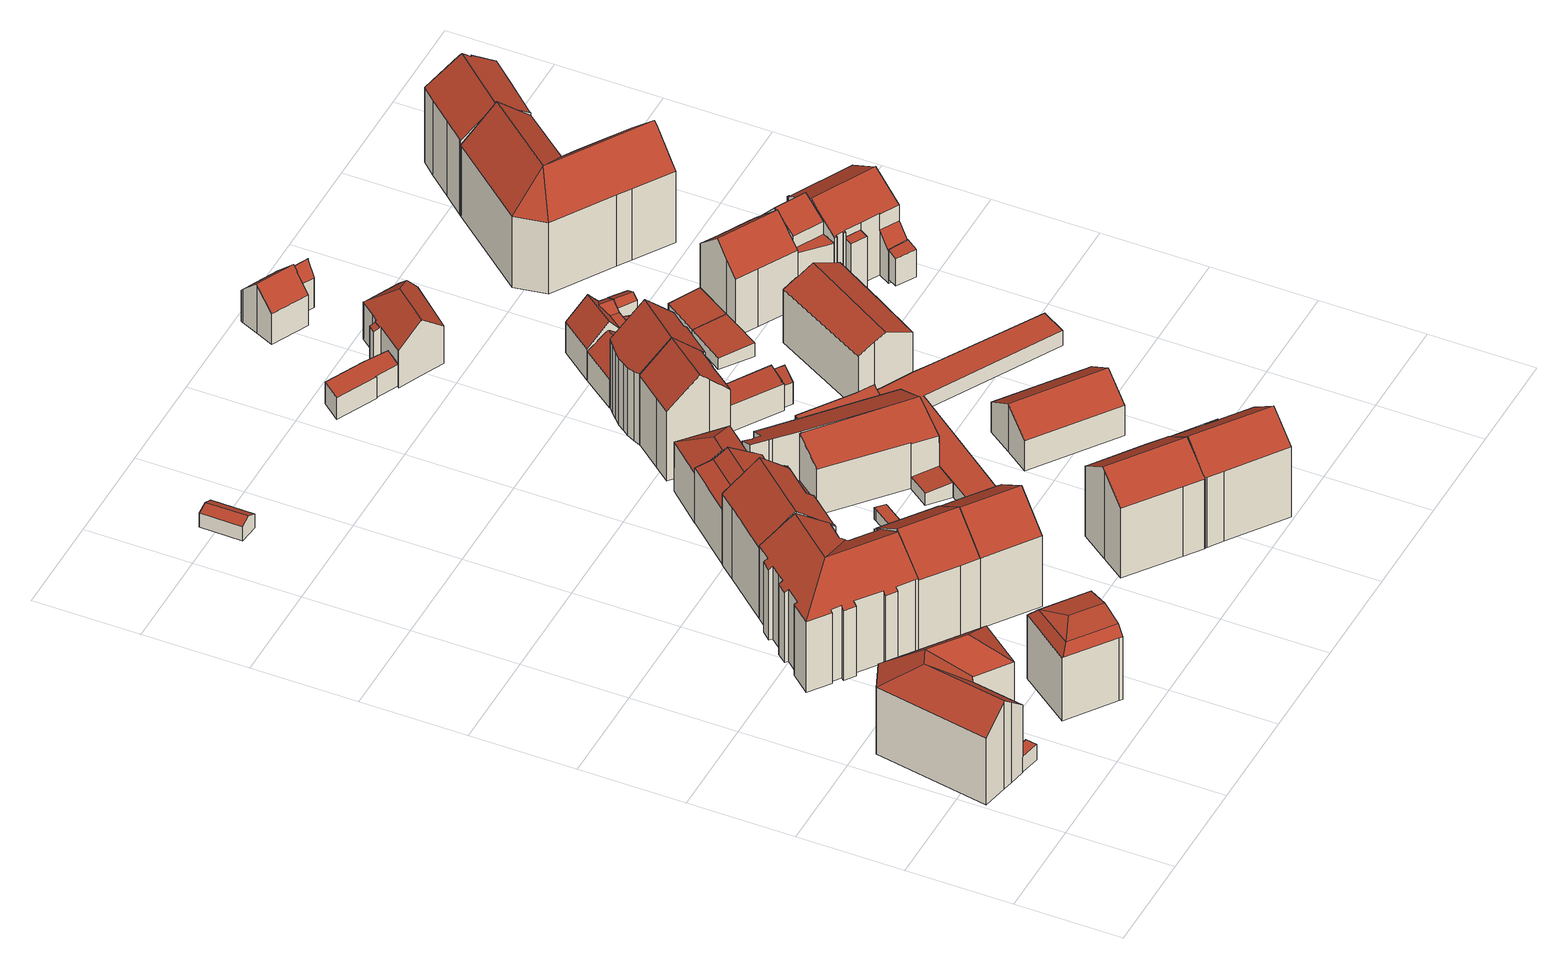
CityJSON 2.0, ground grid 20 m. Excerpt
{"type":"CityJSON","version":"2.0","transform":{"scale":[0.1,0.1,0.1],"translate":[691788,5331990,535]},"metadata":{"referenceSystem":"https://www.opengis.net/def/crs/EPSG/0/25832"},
"CityObjects":{
"building1":{"type":"Building","attributes":{"Gemeindeschluessel":"09162000","HoeheDach":"539.243","HoeheGrund":"535.900","Methode":"3100","NiedrigsteTraufeDesGebaeudes":"539.243","Geometrietyp2DReferenz":"3000","function":"31001_2000","roofType":"1000","measuredHeight":3.34},"geometry":[{"type":"MultiSurface","lod":"2","boundaries":[[[0,1,2,3]],[[1,4,5,2]],[[6,4,1,0]],[[6,0,3,7]],[[3,2,5,7]],[[4,6,7,5]]],"semantics":{"surfaces":[{"type":"WallSurface"},{"type":"RoofSurface"},{"type":"GroundSurface"}],"values":[0,0,1,0,2,0]}}]},
"building2":{"type":"Building","attributes":{"Gemeindeschluessel":"09162000","HoeheDach":"554.852","HoeheGrund":"535.760","Methode":"2000","NiedrigsteTraufeDesGebaeudes":"550.292","Geometrietyp2DReferenz":"3000","function":"31001_9998","roofType":"3200","measuredHeight":19.09,"storeysAboveGround":5},"geometry":[{"type":"MultiSurface","lod":"2","boundaries":[[[8,9,10,11,12]],[[13,14,15,16]],[[17,18,19]],[[20,14,13,21,17]],[[21,13,16,22,23,9,8,24,25,26,27]],[[28,29,15,14,20]],[[17,19,28,20]],[[30,31,32,33,29,28]],[[25,24,34,33,32]],[[8,12,34,24]],[[22,35,36,23]],[[29,11,10,36,35,15]],[[23,36,10,9]],[[25,32,31,26]],[[33,34,12,11,29]],[[21,27,18,17]],[[27,26,31,30,18]],[[30,28,19,18]],[[16,15,35,22]]],"semantics":{"surfaces":[{"type":"WallSurface"},{"type":"RoofSurface"},{"type":"GroundSurface"}],"values":[0,0,1,0,2,1,1,1,0,0,0,1,0,0,1,0,0,1,0]}}]},
"building3":{"type":"Building","attributes":{"Gemeindeschluessel":"09162000","HoeheDach":"552.390","HoeheGrund":"535.860","Methode":"2000","NiedrigsteTraufeDesGebaeudes":"549.626","Geometrietyp2DReferenz":"3000","function":"31001_1000","roofType":"3400","measuredHeight":16.53,"storeysAboveGround":4},"geometry":[{"type":"MultiSurface","lod":"2","boundaries":[[[37,38,39,40]],[[41,40,39,42,43]],[[44,45,46,47]],[[48,49,50,51]],[[52,37,40,41,44,47]],[[39,38,48,51,42]],[[37,52,49,48,38]],[[53,54,46,45]],[[52,47,46,54,49]],[[44,41,43,45]],[[50,53,51]],[[42,51,53,45,43]],[[49,54,53,50]]],"semantics":{"surfaces":[{"type":"WallSurface"},{"type":"RoofSurface"},{"type":"GroundSurface"}],"values":[0,0,0,1,2,1,0,1,0,0,1,1,1]}}]},
"building4":{"type":"Building","attributes":{"Gemeindeschluessel":"09162000","HoeheDach":"556.190","HoeheGrund":"535.740","Methode":"2000","NiedrigsteTraufeDesGebaeudes":"550.923","Geometrietyp2DReferenz":"3000","function":"31001_1000","roofType":"3100","measuredHeight":20.45,"storeysAboveGround":6},"geometry":[{"type":"MultiSurface","lod":"2","boundaries":[[[55,56,57,58]],[[59,60,61,62]],[[63,64,65,66]],[[67,68,69,70]],[[71,72,73,74,75,76,77,78,79,80,81,82,83,61,60]],[[84,75,74,85]],[[86,87,73,88]],[[89,90,66,65]],[[71,91,92,93,94,95,96,72]],[[79,97,98,80]],[[72,96,99,100,69,68,101,102,103]],[[104,83,82,105]],[[105,82,81,106]],[[62,61,83,104]],[[107,108,109,110]],[[111,93,92,112]],[[113,100,99,114]],[[115,116,117,103,102]],[[106,81,80,98]],[[118,119,120,121]],[[122,77,76,123]],[[58,57,124,125]],[[126,114,99,96,95]],[[121,120,90,89]],[[72,103,117,109,108,63,66,90,120,119,127,124,57,56,88,73]],[[112,92,91,128]],[[64,63,108,107]],[[129,94,93,111]],[[123,76,75,84]],[[110,109,117,116]],[[100,113,70,69]],[[86,88,56,55]],[[59,128,91,71,60]],[[130,127,119,118]],[[94,129,126,95]],[[125,124,127,130]],[[97,79,78,131]],[[115,102,101,132]],[[132,101,68,67]],[[85,74,73,87]],[[59,62,104,105,106,98,97,131,122,123,84,85,87,86,55,58,125,130,118,121,89,65,64,107,110,116,115,132,67,70,113,114,126,129,111,112,128]],[[131,78,77,122]]],"semantics":{"surfaces":[{"type":"WallSurface"},{"type":"RoofSurface"},{"type":"GroundSurface"}],"values":[0,0,0,0,1,0,0,0,1,0,1,0,0,0,0,0,0,0,0,0,0,0,0,0,1,0,0,0,0,0,0,0,0,0,0,0,0,0,0,0,2,0]}}]},
"building5":{"type":"Building","attributes":{"Gemeindeschluessel":"09162000","HoeheDach":"556.620","HoeheGrund":"535.935","Methode":"2000","NiedrigsteTraufeDesGebaeudes":"551.017","Geometrietyp2DReferenz":"3000","function":"31001_9998","roofType":"3100","measuredHeight":20.68,"storeysAboveGround":5},"geometry":[{"type":"MultiSurface","lod":"2","boundaries":[[[133,134,135,136,137,138,139]],[[139,140,141,133]],[[136,142,143,137]],[[137,143,144,145,138]],[[140,145,144,146,141]],[[134,147,148,135]],[[133,141,146,147,134]],[[138,145,140,139]],[[144,143,142,148,147,146]],[[135,148,142,136]]],"semantics":{"surfaces":[{"type":"GroundSurface"},{"type":"WallSurface"},{"type":"RoofSurface"}],"values":[0,1,1,1,2,1,1,1,2,1]}}]},
"building6":{"type":"Building","attributes":{"Gemeindeschluessel":"09162000","HoeheDach":"540.330","HoeheGrund":"536.330","Methode":"2000","NiedrigsteTraufeDesGebaeudes":"539.353","Geometrietyp2DReferenz":"3000","function":"31001_2000","roofType":"3100","measuredHeight":4},"geometry":[{"type":"MultiSurface","lod":"2","boundaries":[[[149,150,151,152,153]],[[153,152,154,155]],[[155,154,156,157,158]],[[158,157,150,149]],[[150,157,156,151]],[[155,158,149,153]],[[151,156,154,152]]],"semantics":{"surfaces":[{"type":"WallSurface"},{"type":"RoofSurface"},{"type":"GroundSurface"}],"values":[0,0,0,0,1,2,1]}}]},
"building7":{"type":"Building","attributes":{"Gemeindeschluessel":"09162000","HoeheDach":"556.562","HoeheGrund":"535.650","Methode":"1000","NiedrigsteTraufeDesGebaeudes":"550.939","Geometrietyp2DReferenz":"3000","function":"31001_9998","roofType":"3100","measuredHeight":20.91,"storeysAboveGround":5},"geometry":[{"type":"MultiSurface","lod":"2","boundaries":[[[159,160,161,162,163]],[[164,165,166,167]],[[168,169,170,171]],[[172,173,174,175]],[[176,160,159,177,178,164,167,179,172,175,168,171,180]],[[161,160,176,181]],[[181,182,170,169,174,173,183,162,161]],[[171,170,182,180]],[[184,178,177,185]],[[184,185,163,162,183,186,166,165]],[[167,166,186,179]],[[185,177,159,163]],[[178,184,165,164]],[[181,176,180,182]],[[175,174,169,168]],[[172,179,186,183,173]]],"semantics":{"surfaces":[{"type":"WallSurface"},{"type":"GroundSurface"},{"type":"RoofSurface"}],"values":[0,0,0,0,1,0,2,0,0,2,0,0,0,0,0,0]}}]},
"building8":{"type":"Building","attributes":{"Gemeindeschluessel":"09162000","HoeheDach":"556.480","HoeheGrund":"535.840","Methode":"2000","NiedrigsteTraufeDesGebaeudes":"547.280","Geometrietyp2DReferenz":"3000","function":"31001_1000","roofType":"3100","measuredHeight":20.64,"storeysAboveGround":5},"geometry":[{"type":"MultiSurface","lod":"2","boundaries":[[[187,188,189,190,191,192,193,194,195,196,197]],[[192,198,199,193]],[[189,200,201,190]],[[202,203,204,205]],[[187,197,145,206,207]],[[188,202,200,189]],[[194,193,199,208,209,196,195]],[[187,207,203,202,188]],[[199,198,210,204,203,207,206,208]],[[208,206,145,209]],[[196,209,145,197]],[[191,210,198,192]],[[205,201,200,202]],[[191,190,201,205,204,210]]],"semantics":{"surfaces":[{"type":"GroundSurface"},{"type":"WallSurface"},{"type":"RoofSurface"}],"values":[0,1,1,1,1,1,1,1,2,2,1,1,2,1]}}]},
"building9":{"type":"Building","attributes":{"Gemeindeschluessel":"09162000","HoeheDach":"550.040","HoeheGrund":"535.670","Methode":"2000","NiedrigsteTraufeDesGebaeudes":"539.615","Geometrietyp2DReferenz":"3000","function":"31001_1000","roofType":"3100","measuredHeight":14.37,"storeysAboveGround":3},"geometry":[{"type":"MultiSurface","lod":"2","boundaries":[[[211,212,213,214,215,216]],[[217,218,216,215,219]],[[211,216,218,220]],[[215,214,221,219]],[[212,222,223,224,213]],[[225,226,227,228]],[[229,230,231,232,233,234,222,212,211,220,235]],[[224,236,237,238,239,225,228,221,214,213]],[[229,235,217,227,226,240]],[[232,231,237,236,241]],[[238,242,239]],[[220,218,217,235]],[[233,243,244,234]],[[222,234,244,245,223]],[[229,240,242,230]],[[225,239,242,240,226]],[[231,230,242,238,237]],[[233,232,241,246,243]],[[224,223,245,246,241,236]],[[227,217,219,221,228]],[[246,245,244,243]]],"semantics":{"surfaces":[{"type":"WallSurface"},{"type":"RoofSurface"},{"type":"GroundSurface"}],"values":[0,1,0,0,0,1,2,1,0,0,0,0,0,0,0,1,0,0,1,0,1]}}]},
"building10":{"type":"Building","attributes":{"Gemeindeschluessel":"09162000","HoeheDach":"538.073","HoeheGrund":"535.620","Methode":"1000","NiedrigsteTraufeDesGebaeudes":"538.073","Geometrietyp2DReferenz":"3000","function":"31001_2000","roofType":"1000","measuredHeight":2.45},"geometry":[{"type":"MultiSurface","lod":"2","boundaries":[[[247,248,249,250,251,252,253]],[[254,249,248,255]],[[255,256,257,258,259,260,254]],[[247,256,255,248]],[[259,251,250,260]],[[256,247,253,257]],[[257,253,252,258]],[[258,252,251,259]],[[260,250,249,254]]],"semantics":{"surfaces":[{"type":"RoofSurface"},{"type":"WallSurface"},{"type":"GroundSurface"}],"values":[0,1,2,1,1,1,1,1,1]}}]},
"building11":{"type":"Building","attributes":{"Gemeindeschluessel":"09162000","HoeheDach":"555.520","HoeheGrund":"535.840","Methode":"2000","NiedrigsteTraufeDesGebaeudes":"550.897","Geometrietyp2DReferenz":"3000","function":"31001_1000","roofType":"3100","measuredHeight":19.68,"storeysAboveGround":5},"geometry":[{"type":"MultiSurface","lod":"2","boundaries":[[[261,262,263,264,265]],[[263,262,266,267]],[[268,269,270,271,261,265,272]],[[273,268,272,274]],[[275,276,277,278]],[[279,280,276,275]],[[268,273,281,269]],[[282,283,284,271,270]],[[278,277,284,283]],[[276,280,266,262,261,271,284,277]],[[282,270,269,281]],[[274,272,265,264]],[[263,267,279,275,278,283,282,281,273,274,264]],[[267,266,280,279]]],"semantics":{"surfaces":[{"type":"WallSurface"},{"type":"RoofSurface"},{"type":"GroundSurface"}],"values":[0,0,1,0,0,0,0,0,0,1,0,0,2,0]}}]},
"building12":{"type":"Building","attributes":{"Gemeindeschluessel":"09162000","HoeheDach":"549.657","HoeheGrund":"535.620","Methode":"1000","NiedrigsteTraufeDesGebaeudes":"546.353","Geometrietyp2DReferenz":"3000","function":"31001_9998","roofType":"3200","measuredHeight":14.04,"storeysAboveGround":3},"geometry":[{"type":"MultiSurface","lod":"2","boundaries":[[[285,286,287]],[[288,289,290,286,285,291]],[[292,291,285,287,293]],[[294,295,293,287]],[[296,297,288,291,292]],[[298,289,288,297]],[[299,294,287,286,290]],[[296,295,294,299,298,297]],[[296,292,293,295]],[[299,290,289,298]]],"semantics":{"surfaces":[{"type":"RoofSurface"},{"type":"WallSurface"},{"type":"GroundSurface"}],"values":[0,0,0,1,1,1,1,2,1,1]}}]},
"building13":{"type":"Building","attributes":{"Gemeindeschluessel":"09162000","HoeheDach":"549.062","HoeheGrund":"535.550","Methode":"2000","NiedrigsteTraufeDesGebaeudes":"538.114","Geometrietyp2DReferenz":"3000","function":"31001_1000","roofType":"2100","measuredHeight":13.51},"geometry":[{"type":"MultiSurface","lod":"2","boundaries":[[[300,301,302,303,304,305]],[[300,305,306,307]],[[308,309,302,301]],[[310,311,312,313]],[[314,315,316,317]],[[318,319,320,321]],[[322,321,320,317,316,323]],[[318,324,315,314,319]],[[314,317,320,319]],[[311,325,303,302,309,323,316,315,312]],[[322,323,309,308]],[[313,312,315,324]],[[304,303,325,326]],[[300,307,310,313,324,318,321,322,308,301]],[[310,307,306,326,325,311]],[[305,304,326,306]]],"semantics":{"surfaces":[{"type":"WallSurface"},{"type":"RoofSurface"},{"type":"GroundSurface"}],"values":[0,0,0,0,0,0,0,0,1,1,0,0,0,2,0,1]}}]},
"building14":{"type":"Building","attributes":{"Gemeindeschluessel":"09162000","HoeheDach":"549.154","HoeheGrund":"535.660","Methode":"2000","NiedrigsteTraufeDesGebaeudes":"545.556","Geometrietyp2DReferenz":"3000","function":"31001_9998","roofType":"2100","measuredHeight":13.49},"geometry":[{"type":"MultiSurface","lod":"2","boundaries":[[[327,328,329,330]],[[331,332,333,334]],[[332,335,336,333]],[[212,211,337,338]],[[339,330,329,340]],[[331,334,341,342]],[[343,344,336,335]],[[220,345,337,211]],[[337,345,341,334,333,336,344,340,329,328,338]],[[342,341,345,220]],[[339,340,344,343]],[[331,342,220,211,212,327,330,339,343,335,332]],[[212,338,328,327]]],"semantics":{"surfaces":[{"type":"WallSurface"},{"type":"RoofSurface"},{"type":"GroundSurface"}],"values":[0,0,0,0,0,0,0,0,1,0,0,2,0]}}]},
"building15":{"type":"Building","attributes":{"Gemeindeschluessel":"09162000","HoeheDach":"555.690","HoeheGrund":"535.860","Methode":"2000","NiedrigsteTraufeDesGebaeudes":"550.500","Geometrietyp2DReferenz":"3000","function":"31001_1000","roofType":"3100","measuredHeight":19.83,"storeysAboveGround":5},"geometry":[{"type":"MultiSurface","lod":"2","boundaries":[[[346,347,348,349]],[[349,348,350,351]],[[352,262,353,354,355]],[[356,357,358,359]],[[352,355,360,356,359,361,346,349,351,362,363,364,365]],[[351,350,366,362]],[[363,367,368,364]],[[359,358,369,361]],[[364,368,370,365]],[[360,371,357,356]],[[370,368,367,366,353,262]],[[355,354,371,360]],[[365,370,262,352]],[[361,369,347,346]],[[366,350,348,347,369,358,357,371,354,353]],[[362,366,367,363]]],"semantics":{"surfaces":[{"type":"WallSurface"},{"type":"GroundSurface"},{"type":"RoofSurface"}],"values":[0,0,0,0,1,0,0,0,0,0,2,0,0,0,2,0]}}]},
"building16":{"type":"Building","attributes":{"Gemeindeschluessel":"09162000","HoeheDach":"540.439","HoeheGrund":"535.720","Methode":"1000","NiedrigsteTraufeDesGebaeudes":"540.439","Geometrietyp2DReferenz":"3000","function":"31001_2000","roofType":"1000","measuredHeight":4.72,"storeysAboveGround":1},"geometry":[{"type":"MultiSurface","lod":"2","boundaries":[[[372,373,374,375]],[[376,377,378,379]],[[379,378,380,381]],[[382,383,377,376]],[[375,374,383,382]],[[384,380,378,377,383,374,373]],[[385,384,373,372]],[[381,380,384,385]],[[372,375,382,376,379,381,385]]],"semantics":{"surfaces":[{"type":"WallSurface"},{"type":"RoofSurface"},{"type":"GroundSurface"}],"values":[0,0,0,0,0,1,0,0,2]}}]},
"building17":{"type":"Building","attributes":{"Gemeindeschluessel":"09162000","HoeheDach":"556.400","HoeheGrund":"535.500","Methode":"2000","NiedrigsteTraufeDesGebaeudes":"538.910","Geometrietyp2DReferenz":"3000","function":"31001_1000","roofType":"3100","measuredHeight":20.9,"storeysAboveGround":5},"geometry":[{"type":"MultiSurface","lod":"2","boundaries":[[[386,387,388,389]],[[390,391,392,393]],[[389,388,394,395]],[[396,394,388,387,397,398,399,400]],[[399,398,401,402,403,404,405]],[[406,407,408,409]],[[410,411,405,404]],[[412,413,414,415]],[[416,417,418,419]],[[420,421,422,423]],[[408,407,424,420,423]],[[425,403,402,415,414,421,420,424]],[[417,400,399,405,411,418]],[[425,424,407,406]],[[390,409,408,423,422,391]],[[386,393,392,413,412,426,397,387]],[[390,393,386,389,395,427,416,419,410,404,403,425,406,409]],[[395,394,396,427]],[[417,416,427,396,400]],[[419,418,411,410]],[[392,391,422,421,414,413]],[[401,398,397,426]],[[412,415,402,401,426]]],"semantics":{"surfaces":[{"type":"WallSurface"},{"type":"RoofSurface"},{"type":"GroundSurface"}],"values":[0,0,0,1,0,0,0,0,0,0,1,0,1,0,0,0,2,0,0,0,1,0,1]}}]},
"building18":{"type":"Building","attributes":{"Gemeindeschluessel":"09162000","HoeheDach":"556.400","HoeheGrund":"535.310","Methode":"2000","NiedrigsteTraufeDesGebaeudes":"538.970","Geometrietyp2DReferenz":"3000","function":"31001_1000","roofType":"3100","measuredHeight":21.09,"storeysAboveGround":5},"geometry":[{"type":"MultiSurface","lod":"2","boundaries":[[[428,429,430,431]],[[432,433,399,434,435,436,437,438,439,440]],[[441,432,440,442]],[[443,444,445,446]],[[442,440,439,447]],[[448,449,450,451]],[[452,453,454,455]],[[446,445,429,428]],[[434,449,448,456,435]],[[457,458,459,399,433]],[[458,457,441,442,447,460,461,462,456,448,451,443,446,428,431,463,464,452,455]],[[458,455,454,465,466,459]],[[464,467,453,452]],[[460,438,437,461]],[[459,466,468,430,429,445,444,450,449,434,399]],[[461,437,436,462]],[[462,436,435,456]],[[469,468,466,465]],[[454,453,467,469,465]],[[431,430,468,469,463]],[[451,450,444,443]],[[432,441,457,433]],[[463,469,467,464]],[[447,439,438,460]]],"semantics":{"surfaces":[{"type":"WallSurface"},{"type":"RoofSurface"},{"type":"GroundSurface"}],"values":[0,1,0,0,0,0,0,0,0,0,2,0,0,0,1,0,0,0,1,0,0,0,0,0]}}]},
"building19":{"type":"Building","attributes":{"Gemeindeschluessel":"09162000","HoeheDach":"539.764","HoeheGrund":"535.720","Methode":"1000","NiedrigsteTraufeDesGebaeudes":"538.242","Geometrietyp2DReferenz":"3000","function":"31001_2000","roofType":"2100","measuredHeight":4.04},"geometry":[{"type":"MultiSurface","lod":"2","boundaries":[[[470,471,472,473]],[[474,475,476,473,472,477,478]],[[479,476,475,480]],[[481,480,475,474]],[[481,482,483,471,470,479,480]],[[482,481,474,478]],[[483,482,478,477]],[[483,477,472,471]],[[470,473,476,479]]],"semantics":{"surfaces":[{"type":"WallSurface"},{"type":"RoofSurface"},{"type":"GroundSurface"}],"values":[0,1,0,0,2,0,0,0,0]}}]},
"building20":{"type":"Building","attributes":{"Gemeindeschluessel":"09162000","HoeheDach":"538.599","HoeheGrund":"535.820","Methode":"1000","NiedrigsteTraufeDesGebaeudes":"538.599","Geometrietyp2DReferenz":"3000","function":"31001_2000","roofType":"1000","measuredHeight":2.78},"geometry":[{"type":"MultiSurface","lod":"2","boundaries":[[[484,485,486,487]],[[488,489,485,484]],[[490,486,485,489]],[[491,490,489,488]],[[487,486,490,491]],[[488,484,487,491]]],"semantics":{"surfaces":[{"type":"WallSurface"},{"type":"RoofSurface"},{"type":"GroundSurface"}],"values":[0,0,1,0,0,2]}}]},
"building21":{"type":"Building","attributes":{"Gemeindeschluessel":"09162000","HoeheDach":"538.409","HoeheGrund":"535.480","Methode":"3100","NiedrigsteTraufeDesGebaeudes":"538.409","Geometrietyp2DReferenz":"3000","function":"31001_2000","roofType":"1000","measuredHeight":2.93},"geometry":[{"type":"MultiSurface","lod":"2","boundaries":[[[492,493,494,495]],[[496,497,493,492]],[[498,496,492,495]],[[499,498,495,494]],[[498,499,497,496]],[[497,499,494,493]]],"semantics":{"surfaces":[{"type":"GroundSurface"},{"type":"WallSurface"},{"type":"RoofSurface"}],"values":[0,1,1,1,2,1]}}]},
"building22":{"type":"Building","attributes":{"Gemeindeschluessel":"09162000","HoeheDach":"538.830","HoeheGrund":"535.608","Methode":"2000","NiedrigsteTraufeDesGebaeudes":"538.830","Geometrietyp2DReferenz":"3000","function":"31001_2000","roofType":"1000","measuredHeight":3.22},"geometry":[{"type":"MultiSurface","lod":"2","boundaries":[[[500,501,502,503]],[[504,505,506,507]],[[508,509,510,511]],[[512,513,514,515]],[[516,517,513,512]],[[518,519,520,521]],[[515,514,522,523]],[[524,525,505,504]],[[503,502,526,527]],[[503,527,528,524,504,507,508,511,518,521,516,512,515,523,500]],[[527,526,305,528]],[[511,510,519,518]],[[528,305,525,524]],[[507,506,509,508]],[[521,520,517,516]],[[523,522,501,500]],[[501,522,514,513,517,520,519,510,509,506,505,525,305,526,502]]],"semantics":{"surfaces":[{"type":"WallSurface"},{"type":"GroundSurface"},{"type":"RoofSurface"}],"values":[0,0,0,0,0,0,0,0,0,1,0,0,0,0,0,0,2]}}]},
"building23":{"type":"Building","attributes":{"Gemeindeschluessel":"09162000","HoeheDach":"546.040","HoeheGrund":"535.640","Methode":"2000","NiedrigsteTraufeDesGebaeudes":"542.135","Geometrietyp2DReferenz":"3000","function":"31001_1000","roofType":"3100","measuredHeight":10.4,"storeysAboveGround":2},"geometry":[{"type":"MultiSurface","lod":"2","boundaries":[[[529,530,531,532]],[[533,534,535,536]],[[536,535,537,538]],[[538,537,530,529]],[[539,540,534,533]],[[529,532,539,533,536,538]],[[530,537,535,534]],[[532,531,540,539]],[[531,530,534,540]]],"semantics":{"surfaces":[{"type":"WallSurface"},{"type":"GroundSurface"},{"type":"RoofSurface"}],"values":[0,0,0,0,0,1,2,0,2]}}]},
"building24":{"type":"Building","attributes":{"Gemeindeschluessel":"09162000","HoeheDach":"544.638","HoeheGrund":"535.320","Methode":"1000","NiedrigsteTraufeDesGebaeudes":"541.510","Geometrietyp2DReferenz":"3000","function":"31001_1000","roofType":"3100","measuredHeight":9.32,"storeysAboveGround":2},"geometry":[{"type":"MultiSurface","lod":"2","boundaries":[[[541,542,456,543]],[[544,545,546,547]],[[545,544,548,448]],[[549,550,542,541]],[[549,541,543,551,552]],[[547,546,550,549,552]],[[456,448,548,551,543]],[[545,448,456,542,550,546]],[[544,547,552,551,548]]],"semantics":{"surfaces":[{"type":"WallSurface"},{"type":"RoofSurface"},{"type":"GroundSurface"}],"values":[0,0,0,0,1,0,0,2,1]}}]},
"building25":{"type":"Building","attributes":{"Gemeindeschluessel":"09162000","HoeheDach":"547.500","HoeheGrund":"535.414","Methode":"2000","NiedrigsteTraufeDesGebaeudes":"542.739","Geometrietyp2DReferenz":"3000","function":"31001_1000","roofType":"3200","measuredHeight":12.09,"storeysAboveGround":2},"geometry":[{"type":"MultiSurface","lod":"2","boundaries":[[[553,554,555,556]],[[557,558,559,560,561,562,563,564,555,554]],[[565,566,567,568]],[[569,561,560,570]],[[571,558,557,572,573]],[[574,573,572,575]],[[555,564,576,577,556]],[[578,576,564,563,565,568]],[[569,579,567,566,562,561]],[[580,553,556,577,576,578,579,569,570,581,582,583,574,575]],[[580,575,572,557,554,553]],[[578,568,567,579]],[[565,563,562,566]],[[583,582,584,571,573,574]],[[581,585,584,582]],[[558,571,584,585,559]],[[581,570,560,559,585]]],"semantics":{"surfaces":[{"type":"WallSurface"},{"type":"RoofSurface"},{"type":"GroundSurface"}],"values":[0,1,1,0,1,0,0,0,0,2,0,0,0,0,0,1,0]}}]},
"building26":{"type":"Building","attributes":{"Gemeindeschluessel":"09162000","HoeheDach":"546.370","HoeheGrund":"535.320","Methode":"2000","NiedrigsteTraufeDesGebaeudes":"541.983","Geometrietyp2DReferenz":"3000","function":"31001_9998","roofType":"3100","measuredHeight":11.05,"storeysAboveGround":2},"geometry":[{"type":"MultiSurface","lod":"2","boundaries":[[[586,546,587,588,589]],[[590,591,592,593]],[[586,589,594,595]],[[596,597,598,599]],[[597,600,601,602,598]],[[550,592,591,603]],[[590,593,595,594,599,598,602]],[[587,546,550,603,601,600]],[[587,600,597,596,588]],[[546,586,595,593,592,550]],[[601,603,591,590,602]],[[596,599,594,589,588]]],"semantics":{"surfaces":[{"type":"WallSurface"},{"type":"RoofSurface"},{"type":"GroundSurface"}],"values":[0,1,1,1,0,0,1,2,0,0,0,1]}}]},
"building27":{"type":"Building","attributes":{"Gemeindeschluessel":"09162000","HoeheDach":"542.447","HoeheGrund":"535.320","Methode":"1000","NiedrigsteTraufeDesGebaeudes":"541.173","Geometrietyp2DReferenz":"3000","function":"31001_2000","roofType":"2100","measuredHeight":7.13},"geometry":[{"type":"MultiSurface","lod":"2","boundaries":[[[604,605,606,545]],[[587,607,608,609]],[[610,611,612,613]],[[609,608,611,610]],[[546,614,607,587]],[[605,612,611,608,607,614,606]],[[545,606,614,546]],[[545,546,587,609,610,613,604]],[[613,612,605,604]]],"semantics":{"surfaces":[{"type":"WallSurface"},{"type":"RoofSurface"},{"type":"GroundSurface"}],"values":[0,0,0,0,0,1,0,2,0]}}]},
"building28":{"type":"Building","attributes":{"Gemeindeschluessel":"09162000","HoeheDach":"545.873","HoeheGrund":"535.330","Methode":"2000","NiedrigsteTraufeDesGebaeudes":"541.621","Geometrietyp2DReferenz":"3000","function":"31001_9998","roofType":"3100","measuredHeight":10.54,"storeysAboveGround":2},"geometry":[{"type":"MultiSurface","lod":"2","boundaries":[[[615,616,617,618]],[[619,620,621,622]],[[623,622,621,624,625]],[[615,626,627,628,616]],[[629,630,631,632,628,627,633]],[[634,629,633,635]],[[636,637,638,639]],[[623,625,640,641]],[[624,621,632,631,636,639]],[[642,643,620,619]],[[644,641,640,638,637]],[[645,644,637,636,631,630]],[[635,633,627,626]],[[618,617,643,642]],[[624,639,638,640,625]],[[644,645,634,635,626,615,618,642,619,622,623,641]],[[621,620,643,617,616,628,632]],[[645,630,629,634]]],"semantics":{"surfaces":[{"type":"WallSurface"},{"type":"RoofSurface"},{"type":"GroundSurface"}],"values":[0,0,0,0,1,0,1,0,0,0,0,0,0,0,1,2,1,0]}}]},
"building29":{"type":"Building","attributes":{"Gemeindeschluessel":"09162000","HoeheDach":"550.144","HoeheGrund":"535.607","Methode":"2000","NiedrigsteTraufeDesGebaeudes":"547.179","Geometrietyp2DReferenz":"3000","function":"31001_1000","roofType":"3100","measuredHeight":14.54},"geometry":[{"type":"MultiSurface","lod":"2","boundaries":[[[646,647,648,649,650,651,652]],[[653,654,655,656]],[[657,653,656,658,521,659,660,661,662]],[[521,663,647,646,659]],[[663,664,655,654,648,647]],[[662,650,649,657]],[[660,652,651,661]],[[659,646,652,660]],[[657,649,648,654,653]],[[661,651,650,662]],[[656,655,664,658]],[[658,664,663,521]]],"semantics":{"surfaces":[{"type":"RoofSurface"},{"type":"WallSurface"},{"type":"GroundSurface"}],"values":[0,1,2,1,0,1,1,1,1,1,1,1]}}]},
"building30":{"type":"Building","attributes":{"Gemeindeschluessel":"09162000","HoeheDach":"545.310","HoeheGrund":"535.330","Methode":"2000","NiedrigsteTraufeDesGebaeudes":"544.151","Geometrietyp2DReferenz":"3000","function":"31001_2000","roofType":"3100","measuredHeight":9.98},"geometry":[{"type":"MultiSurface","lod":"2","boundaries":[[[665,666,667,609]],[[667,666,668,669]],[[609,667,669,587]],[[666,670,671,668]],[[587,669,668,671,600]],[[587,600,672,665,609]],[[600,671,670,672]],[[672,670,666,665]]],"semantics":{"surfaces":[{"type":"WallSurface"},{"type":"RoofSurface"},{"type":"GroundSurface"}],"values":[0,1,0,1,0,2,0,0]}}]},
"building31":{"type":"Building","attributes":{"Gemeindeschluessel":"09162000","HoeheDach":"538.386","HoeheGrund":"535.349","Methode":"2000","NiedrigsteTraufeDesGebaeudes":"537.784","Geometrietyp2DReferenz":"3000","function":"31001_2000","roofType":"1000","measuredHeight":3.04},"geometry":[{"type":"MultiSurface","lod":"2","boundaries":[[[673,674,675,676,677]],[[678,679,675,674]],[[680,681,677,676]],[[681,682,673,677]],[[678,674,673,682]],[[679,680,676,675]],[[678,682,681,680,679]]],"semantics":{"surfaces":[{"type":"RoofSurface"},{"type":"WallSurface"},{"type":"GroundSurface"}],"values":[0,1,1,1,1,1,2]}}]},
"building32":{"type":"Building","attributes":{"Gemeindeschluessel":"09162000","HoeheDach":"538.409","HoeheGrund":"535.351","Methode":"1000","NiedrigsteTraufeDesGebaeudes":"537.774","Geometrietyp2DReferenz":"3000","function":"31001_2000","roofType":"9999","measuredHeight":3.06},"geometry":[{"type":"MultiSurface","lod":"2","boundaries":[[[679,680,683,684]],[[685,676,675,686]],[[679,675,676,680]],[[679,684,686,675]],[[683,685,686,684]],[[676,685,683,680]]],"semantics":{"surfaces":[{"type":"GroundSurface"},{"type":"RoofSurface"},{"type":"WallSurface"}],"values":[0,1,2,2,2,2]}}]},
"building33":{"type":"Building","attributes":{"Gemeindeschluessel":"09162000","HoeheDach":"553.107","HoeheGrund":"535.371","Methode":"1000","NiedrigsteTraufeDesGebaeudes":"547.922","Geometrietyp2DReferenz":"3000","function":"31001_1000","roofType":"3100","measuredHeight":17.74,"storeysAboveGround":4},"geometry":[{"type":"MultiSurface","lod":"2","boundaries":[[[687,688,684,679,689]],[[690,691,692,693]],[[694,695,691,690]],[[696,678,693,692]],[[697,698,699,700]],[[696,692,691,695,701,687,689]],[[684,688,698,697]],[[701,702,699,698,688,687]],[[694,703,702,701,695]],[[700,699,702,703]],[[694,690,693,678,679,684,697,700,703]],[[678,696,689,679]]],"semantics":{"surfaces":[{"type":"WallSurface"},{"type":"RoofSurface"},{"type":"GroundSurface"}],"values":[0,0,0,0,0,1,0,1,0,0,2,0]}}]},
"building34":{"type":"Building","attributes":{"Gemeindeschluessel":"09162000","HoeheDach":"547.380","HoeheGrund":"536.310","Methode":"2000","NiedrigsteTraufeDesGebaeudes":"547.380","Geometrietyp2DReferenz":"3000","function":"51009_1610","roofType":"1000","measuredHeight":11.07},"geometry":[{"type":"MultiSurface","lod":"2","boundaries":[[[704,705,706,707]],[[708,709,705,704]],[[710,706,705,709]],[[707,711,708,704]],[[709,708,711,710]],[[710,711,707,706]]],"semantics":{"surfaces":[{"type":"WallSurface"},{"type":"RoofSurface"},{"type":"GroundSurface"}],"values":[0,0,1,2,0,0]}}]},
"building35":{"type":"Building","attributes":{"Gemeindeschluessel":"09162000","HoeheDach":"553.200","HoeheGrund":"535.505","Methode":"2000","NiedrigsteTraufeDesGebaeudes":"547.400","Geometrietyp2DReferenz":"3000","function":"31001_1000","roofType":"2100","measuredHeight":17.7,"storeysAboveGround":5},"geometry":[{"type":"MultiSurface","lod":"2","boundaries":[[[712,713,714,715,716,717,718,719,720]],[[715,721,722,723,716]],[[714,724,721,715]],[[723,722,725,726]],[[719,726,725,727,720]],[[721,728,727]],[[712,728,729,713]],[[722,721,727,725]],[[730,723,726,731]],[[718,731,726,719]],[[716,723,730,717]],[[717,730,731,718]],[[712,720,727,728]],[[713,729,724,714]],[[721,724,729,728]]],"semantics":{"surfaces":[{"type":"GroundSurface"},{"type":"WallSurface"},{"type":"RoofSurface"}],"values":[0,1,1,1,1,2,1,2,2,1,1,1,1,1,2]}}]},
"building36":{"type":"Building","attributes":{"Gemeindeschluessel":"09162000","HoeheDach":"542.926","HoeheGrund":"536.310","Methode":"2000","NiedrigsteTraufeDesGebaeudes":"542.275","Geometrietyp2DReferenz":"3000","function":"51009_1610","roofType":"2100","measuredHeight":6.62},"geometry":[{"type":"MultiSurface","lod":"2","boundaries":[[[732,733,734,735]],[[736,733,732,737]],[[736,737,738,739]],[[734,739,738,735]],[[735,738,737,732]],[[733,736,739,734]]],"semantics":{"surfaces":[{"type":"GroundSurface"},{"type":"WallSurface"},{"type":"RoofSurface"}],"values":[0,1,2,1,1,1]}}]},
"building37":{"type":"Building","attributes":{"Gemeindeschluessel":"09162000","HoeheDach":"556.980","HoeheGrund":"535.231","Methode":"2000","NiedrigsteTraufeDesGebaeudes":"550.666","Geometrietyp2DReferenz":"3000","function":"31001_9998","roofType":"3100","measuredHeight":21.75,"storeysAboveGround":4},"geometry":[{"type":"MultiSurface","lod":"2","boundaries":[[[740,741,742,743]],[[744,745,746,747]],[[746,748,749,747]],[[750,751,752,753,754]],[[755,756,757,758]],[[748,759,760,749]],[[760,759,761,762]],[[754,753,752,763,757,756,764,765]],[[766,764,756,755]],[[748,746,745,767,757,763,759]],[[741,740,762,761]],[[759,763,761]],[[763,768,769,742,741,761]],[[770,758,757,767]],[[771,765,764,766]],[[763,752,772,768]],[[770,767,745,744]],[[743,742,769,773]],[[752,751,774,772]],[[774,773,769,768,772]],[[754,765,771,750]],[[770,744,747,749,760,762,740,743,773,774,751,750,771,766,755,758]]],"semantics":{"surfaces":[{"type":"WallSurface"},{"type":"RoofSurface"},{"type":"GroundSurface"}],"values":[0,0,0,0,0,0,0,1,0,1,0,1,1,0,0,1,0,0,0,0,0,2]}}]},
"building38":{"type":"Building","attributes":{"Gemeindeschluessel":"09162000","HoeheDach":"552.760","HoeheGrund":"535.493","Methode":"2000","NiedrigsteTraufeDesGebaeudes":"542.488","Geometrietyp2DReferenz":"3000","function":"31001_1000","roofType":"3100","measuredHeight":17.27,"storeysAboveGround":4},"geometry":[{"type":"MultiSurface","lod":"2","boundaries":[[[775,776,777,778]],[[779,780,781,782]],[[780,783,784,781]],[[785,786,787,788]],[[783,789,790,784]],[[791,792,793,794]],[[795,796,797,798]],[[799,800,797,796]],[[801,802,803,804]],[[805,806,807,808]],[[792,791,714,809]],[[795,798,787,786]],[[799,804,803,800]],[[810,811,776,775]],[[812,813,794,793]],[[779,782,810,775,778,801,804,799,796,795,786,785,714,791,794,813,805,808]],[[792,809,814,815,807,806,812,793]],[[714,785,788,814,809]],[[801,778,777,802]],[[813,812,806,805]],[[810,782,781,784,790,811]],[[779,808,807,815,789,783,780]],[[797,800,803,802,777,776,811,790,789,815,814,788,787,798]]],"semantics":{"surfaces":[{"type":"WallSurface"},{"type":"RoofSurface"},{"type":"GroundSurface"}],"values":[0,0,1,0,0,0,0,0,0,0,0,0,0,0,0,2,1,0,0,0,0,0,1]}}]},
"building39":{"type":"Building","attributes":{"Gemeindeschluessel":"09162000","HoeheDach":"556.450","HoeheGrund":"535.124","Methode":"2000","NiedrigsteTraufeDesGebaeudes":"551.429","Geometrietyp2DReferenz":"3000","function":"31001_1000","roofType":"3100","measuredHeight":21.33,"storeysAboveGround":6},"geometry":[{"type":"MultiSurface","lod":"2","boundaries":[[[816,817,818,819,820,821,822,823,824,825]],[[826,827,828,829]],[[830,819,818,831]],[[832,833,834,835,828,827,825,824,836,837,838]],[[831,818,817,839]],[[840,820,819,830]],[[841,821,820,840]],[[826,839,817,816,827]],[[842,834,833,843]],[[829,828,835,842]],[[844,822,821,841]],[[845,823,822,844]],[[832,846,843,833]],[[835,834,842]],[[847,838,837,848]],[[826,829,842,843,846,847,848,849,845,844,841,840,830,831,839]],[[848,837,836,849]],[[846,832,838,847]],[[816,825,827]],[[845,849,836,824,823]]],"semantics":{"surfaces":[{"type":"RoofSurface"},{"type":"WallSurface"},{"type":"GroundSurface"}],"values":[0,1,1,0,1,1,1,1,1,1,1,1,1,1,1,2,1,1,0,1]}}]}
},
"vertices":[
[102,127,42],[106,149,42],[106,149,9],[102,127,9],[144,141,42],[144,141,9],[140,119,42],[140,119,9],
[51,137,8],[70,133,8],[70,133,183],[53,137,199],[51,137,197],[133,234,8],[133,234,154],[122,228,153],[122,228,8],[197,187,153],[259,268,154],[180,263,199],[134,233,153],[197,187,8],[106,149,8],[102,127,8],[1,146,8],[40,366,8],[95,388,8],[259,268,8],[114,311,199],[80,297,199],[95,388,154],[95,388,153],[40,366,153],[40,365,154],[1,146,154],[106,149,155],[102,127,155],
[339,56,9],[339,56,146],[334,60,146],[334,60,9],[247,123,9],[248,122,147],[247,123,146],[320,222,9],[320,222,147],[412,156,147],[412,156,9],[348,68,164],[375,106,174],[320,146,174],[268,126,164],[375,106,9],[323,202,164],[403,144,164],
[168,571,7],[168,571,165],[191,598,165],[191,598,7],[308,416,7],[308,416,164],[305,419,164],[305,419,7],[242,668,159],[242,668,7],[227,651,7],[227,651,159],[373,598,7],[373,598,161],[366,604,168],[366,604,7],[351,473,212],[241,554,212],[133,538,161],[172,509,161],[175,513,164],[192,501,165],[187,495,159],[206,481,159],[210,488,165],[256,454,164],[251,448,159],[270,435,159],[274,441,164],[175,513,7],[172,509,7],[165,575,7],[133,538,7],[165,575,161],[232,646,7],[232,646,165],[354,477,209],[399,535,160],[395,538,160],[385,525,171],[340,558,171],[349,569,161],[210,488,7],[256,454,7],[350,570,161],[342,577,168],[377,602,161],[323,646,210],[321,647,212],[274,441,7],[270,435,7],[251,448,7],[247,663,7],[247,663,165],[270,689,165],[270,689,7],[395,538,7],[399,535,7],[342,577,7],[350,570,7],[323,646,7],[316,652,7],[316,652,207],[207,616,7],[207,616,165],[217,628,165],[217,628,7],[187,495,7],[192,501,7],[186,603,159],[186,603,7],[340,558,7],[201,621,159],[354,477,7],[385,525,7],[201,621,7],[206,481,7],[377,602,7],
[308,416,9],[354,477,9],[399,535,9],[399,536,9],[492,465,9],[402,347,9],[371,369,9],[371,369,160],[308,416,160],[399,536,160],[492,465,162],[448,407,216],[402,347,161],[353,476,216],[354,477,215],[399,535,161],
[113,1539,13],[113,1539,44],[94,1541,53],[75,1543,44],[75,1543,13],[76,1623,44],[76,1623,13],[95,1621,53],[114,1620,44],[114,1620,13],
[316,652,6],[323,646,6],[323,646,215],[322,646,216],[316,652,209],[366,801,6],[366,801,161],[368,803,161],[368,803,6],[435,694,6],[435,694,172],[417,673,172],[417,673,6],[461,725,6],[461,725,173],[459,722,173],[459,722,6],[377,602,6],[270,689,6],[342,773,6],[411,767,6],[428,664,6],[377,602,159],[428,664,161],[420,759,216],[342,773,161],[270,689,161],[411,767,206],
[492,465,8],[496,462,8],[512,476,8],[540,456,8],[532,435,8],[580,398,8],[585,394,8],[576,382,8],[541,335,8],[497,278,8],[402,347,8],[580,398,163],[585,394,163],[512,476,123],[540,456,123],[496,462,123],[496,462,161],[533,436,161],[533,436,123],[447,406,215],[492,465,161],[542,337,215],[497,278,161],[532,435,162],
[546,802,7],[521,824,7],[521,824,125],[537,811,112],[537,811,46],[546,802,46],[511,757,46],[551,798,46],[499,768,46],[551,798,7],[499,768,112],[477,862,7],[477,862,139],[490,851,150],[459,784,138],[502,747,138],[511,757,128],[481,784,128],[493,736,7],[480,747,7],[461,725,7],[411,767,7],[368,803,7],[444,890,7],[511,757,7],[414,764,150],[461,725,112],[480,747,113],[462,763,128],[493,736,128],[411,767,147],[480,747,128],[368,803,126],[444,890,126],[470,868,133],[394,781,133],
[577,620,31],[538,564,31],[551,554,31],[554,551,31],[594,608,31],[596,611,31],[580,625,31],[551,554,6],[538,564,6],[577,620,6],[580,625,6],[596,611,6],[594,608,6],[554,551,6],
[781,147,205],[746,98,161],[746,98,8],[817,199,8],[817,199,159],[745,97,160],[745,97,8],[783,223,160],[693,286,161],[688,290,161],[653,241,205],[815,200,159],[783,223,8],[815,200,8],[711,122,8],[711,122,160],[617,191,160],[617,191,8],[743,98,8],[743,98,160],[693,286,8],[688,290,8],[650,237,8],[650,237,202],
[507,884,147],[577,889,114],[502,955,114],[521,824,114],[544,850,114],[578,889,114],[483,857,147],[477,862,141],[444,890,114],[502,955,6],[444,890,6],[477,862,6],[521,824,6],[544,850,6],[578,889,6],
[686,531,5],[715,571,5],[715,571,104],[714,570,103],[714,570,38],[686,531,38],[648,564,31],[648,564,5],[752,623,5],[752,623,141],[677,604,5],[677,604,104],[549,716,105],[549,716,5],[551,718,32],[551,718,106],[584,764,139],[584,764,36],[511,757,5],[511,757,32],[551,798,36],[551,798,5],[586,762,5],[586,762,139],[551,718,5],[676,603,103],[676,603,31],
[544,850,7],[544,850,122],[554,836,124],[554,836,7],[752,623,7],[792,677,7],[792,677,106],[752,623,140],[589,850,7],[589,850,107],[546,802,140],[521,824,140],[559,836,7],[559,836,122],[586,762,142],[586,762,7],[569,827,7],[569,827,122],[551,798,140],
[893,144,9],[893,144,156],[950,104,155],[950,104,9],[928,74,184],[928,74,9],[746,98,9],[780,146,207],[817,199,158],[817,199,9],[873,159,9],[873,159,157],[871,156,160],[871,156,9],[847,177,9],[891,141,9],[911,50,9],[877,2,9],[775,76,9],[748,95,9],[911,50,207],[877,2,162],[775,76,161],[891,141,159],[748,95,161],[847,177,157],
[426,1537,7],[426,1537,54],[455,1572,54],[455,1572,7],[572,1512,7],[572,1512,54],[547,1482,54],[547,1482,7],[503,1502,54],[503,1502,7],[528,1537,7],[528,1537,54],[503,1500,54],[503,1500,7],
[649,955,5],[649,955,164],[634,934,163],[634,934,5],[769,885,5],[769,885,64],[766,878,63],[766,878,5],[612,904,162],[612,904,5],[583,928,197],[651,954,162],[679,989,162],[635,1022,214],[569,939,214],[679,989,39],[683,987,39],[683,987,5],[587,1058,5],[587,1058,157],[815,900,5],[815,900,58],[787,872,52],[787,872,5],[586,1058,5],[586,1058,156],[678,936,39],[678,936,62],[706,972,68],[706,972,39],[521,977,5],[521,977,156],[545,1007,156],[545,1007,5],[794,915,58],[794,915,69],[770,884,64],[770,884,52],[797,913,58],[797,913,5],[651,954,39],[583,928,5],
[725,1043,3],[725,1043,161],[730,1040,156],[730,1040,3],[593,1072,154],[587,1058,158],[703,1104,214],[652,1143,153],[640,1133,151],[629,1122,149],[618,1111,148],[609,1098,149],[600,1086,151],[593,1072,3],[600,1086,3],[743,1066,3],[743,1066,162],[727,1046,161],[727,1046,3],[609,1098,3],[717,1094,3],[717,1094,198],[747,1072,163],[747,1072,3],[717,990,3],[717,990,40],[706,973,40],[706,973,3],[652,1143,3],[587,1058,3],[683,987,3],[683,987,158],[618,1111,3],[629,1122,3],[640,1133,3],[712,1017,3],[726,1005,3],[686,985,40],[686,985,155],[726,1005,40],[712,1017,155],[712,1017,40],
[817,767,7],[718,835,7],[718,835,48],[817,767,47],[820,717,32],[842,747,46],[845,750,48],[717,832,46],[696,802,33],[845,750,7],[842,747,7],[820,717,7],[696,802,7],[717,832,7],
[888,299,8],[888,299,36],[1021,205,36],[1021,205,8],[858,257,8],[858,257,36],[991,163,36],[991,163,8],
[717,990,5],[748,970,5],[737,954,5],[706,973,5],[717,990,34],[748,970,34],[706,973,34],[737,954,34],
[625,354,6],[625,354,38],[576,382,38],[576,382,6],[752,623,6],[752,623,38],[792,677,38],[792,677,6],[821,717,6],[821,717,38],[842,747,38],[842,747,6],[1140,578,6],[1140,578,38],[1112,532,38],[1112,532,6],[945,691,6],[945,691,38],[861,737,6],[861,737,38],[911,711,38],[911,711,6],[864,669,38],[864,669,6],[715,571,6],[715,571,38],[586,394,38],[586,394,6],[686,531,6],
[983,387,6],[983,387,110],[949,341,72],[949,341,6],[830,498,6],[830,498,110],[863,545,71],[863,545,6],[1016,433,71],[1016,433,6],[797,452,6],[797,452,71],
[651,1143,65],[651,1143,3],[652,1143,66],[752,1143,66],[752,1143,3],[764,1160,3],[764,1160,66],[717,1094,66],[698,1207,66],[698,1207,3],[684,1118,96],[731,1184,96],
[546,1480,4],[546,1480,85],[547,1482,84],[547,1482,4],[591,1459,125],[646,1526,125],[633,1586,85],[611,1559,85],[601,1547,85],[599,1548,83],[589,1535,83],[590,1534,84],[589,1535,81],[599,1548,81],[591,1555,77],[580,1542,77],[601,1547,4],[611,1559,4],[704,1540,94],[634,1439,86],[707,1522,84],[707,1522,4],[634,1439,4],[590,1534,4],[571,1512,4],[580,1542,4],[591,1555,4],[590,1460,4],[633,1586,4],[702,1553,4],[704,1538,4],[702,1553,85],[633,1586,84],
[764,1160,90],[789,1195,3],[789,1195,95],[785,1189,90],[779,1244,114],[746,1269,70],[698,1207,70],[732,1183,114],[771,1199,90],[749,1171,90],[797,1206,103],[809,1222,91],[795,1232,91],[774,1223,103],[809,1222,3],[787,1238,3],[787,1238,102],[746,1269,3],
[791,1115,3],[791,1115,62],[752,1143,74],[789,1195,74],[820,1173,65],[820,1173,3],[828,1167,3],[828,1167,62],[803,1132,62],[803,1132,3],[764,1160,74],
[587,1785,3],[587,1785,75],[589,1789,70],[589,1789,3],[660,1755,3],[660,1755,70],[658,1751,75],[658,1751,3],[701,1730,3],[658,1751,66],[701,1730,66],[572,1753,3],[572,1753,108],[572,1754,109],[626,1684,70],[639,1711,100],[640,1711,100],[644,1719,109],[556,1718,70],[626,1684,3],[556,1718,3],[640,1711,67],[672,1695,67],[686,1713,91],[649,1731,91],[687,1713,91],[687,1713,3],[617,1776,3],[617,1776,70],[672,1695,3],[639,1711,3],
[845,750,141],[864,739,151],[972,923,151],[943,939,135],[943,940,135],[920,953,122],[817,767,124],[1015,899,6],[1015,899,127],[1020,896,124],[1020,896,6],[943,939,6],[961,795,6],[845,750,6],[817,767,6],[920,953,6],[943,940,6],[911,711,124],[961,795,124],
[828,1184,3],[828,1184,103],[820,1173,95],[798,1206,103],[789,1195,94],[839,1199,92],[809,1222,92],[839,1199,3],
[870,981,34],[901,1031,34],[916,1055,34],[861,1092,28],[814,1022,28],[901,1031,4],[916,1055,4],[861,1092,4],[814,1022,4],[870,981,4],
[905,1156,4],[958,1123,4],[905,1156,28],[958,1123,34],
[929,1077,181],[958,1123,130],[916,1055,156],[1012,970,4],[1012,970,130],[941,1009,130],[941,1009,4],[1025,995,4],[1025,995,156],[901,1031,130],[989,1103,4],[989,1103,132],[1046,1075,130],[1046,1075,4],[1037,1018,181],[1061,1067,129],[1061,1067,4],
[1099,884,13],[1099,884,124],[1071,900,124],[1071,900,13],[1110,901,13],[1110,901,124],[1081,916,124],[1081,916,13],
[1061,1067,5],[1073,1061,5],[1119,1038,5],[1096,995,5],[1074,952,5],[1060,926,5],[1012,970,5],[1018,981,5],[1040,1024,5],[1096,995,182],[1074,952,151],[1074,952,124],[1119,1038,127],[1018,981,151],[1018,981,124],[1040,1024,182],[1061,1067,127],[1073,1061,127],[1060,926,124],[1012,970,124],
[1132,860,13],[1168,842,13],[1158,822,13],[1122,842,13],[1168,842,79],[1132,860,79],[1122,842,73],[1158,822,73],
[987,1575,2],[987,1575,157],[1041,1540,215],[1041,1540,2],[1078,1225,2],[1078,1225,157],[1007,1271,157],[1007,1271,2],[982,1287,157],[982,1287,2],[1054,1397,2],[1031,1412,2],[1031,1412,157],[1032,1412,157],[1054,1397,158],[1143,1328,2],[1143,1328,167],[1114,1281,220],[1114,1281,2],[870,1359,157],[870,1359,2],[859,1420,157],[859,1420,2],[931,1398,220],[1148,1336,158],[1078,1381,158],[1148,1336,2],[1111,1275,214],[1045,1537,220],[1044,1538,219],[1111,1275,2],[1078,1381,2],[1101,1501,160],[1044,1538,2],[1101,1501,2],
[1110,901,5],[1110,901,139],[1081,916,139],[1081,916,5],[1168,842,5],[1168,842,76],[1132,860,75],[1132,860,5],[1179,863,104],[1144,882,104],[1081,966,5],[1059,924,5],[1059,924,137],[1081,966,166],[1179,863,138],[1144,882,138],[1120,1040,5],[1120,1040,138],[1123,1038,138],[1123,1038,5],[1063,922,5],[1064,924,5],[1064,924,139],[1063,922,137],[1077,918,5],[1077,918,139],[1079,914,5],[1079,914,137],[1076,916,137],[1076,916,5],[1237,976,5],[1237,976,139],[1209,921,177],[1209,921,5],[1119,1038,139],[1145,883,5],[1145,883,139],[1122,1036,139],[1122,1036,5],[1090,982,178],[1209,920,178],
[1051,1533,208],[1101,1501,165],[1104,1505,165],[1147,1554,165],[1153,1560,164],[1196,1609,165],[1154,1635,201],[1151,1632,200],[1137,1644,214],[1045,1538,214],[1044,1538,1],[1044,1538,214],[1041,1540,212],[1041,1540,1],[1147,1554,1],[1104,1505,1],[1024,1618,164],[990,1579,165],[987,1575,164],[987,1575,165],[1134,1647,212],[1085,1688,164],[1062,1662,164],[1101,1501,1],[1153,1560,1],[1196,1609,1],[987,1575,1],[990,1579,1],[1154,1635,1],[1151,1632,1],[1024,1618,1],[1062,1662,1],[1085,1688,1],[1134,1647,1]
]}
